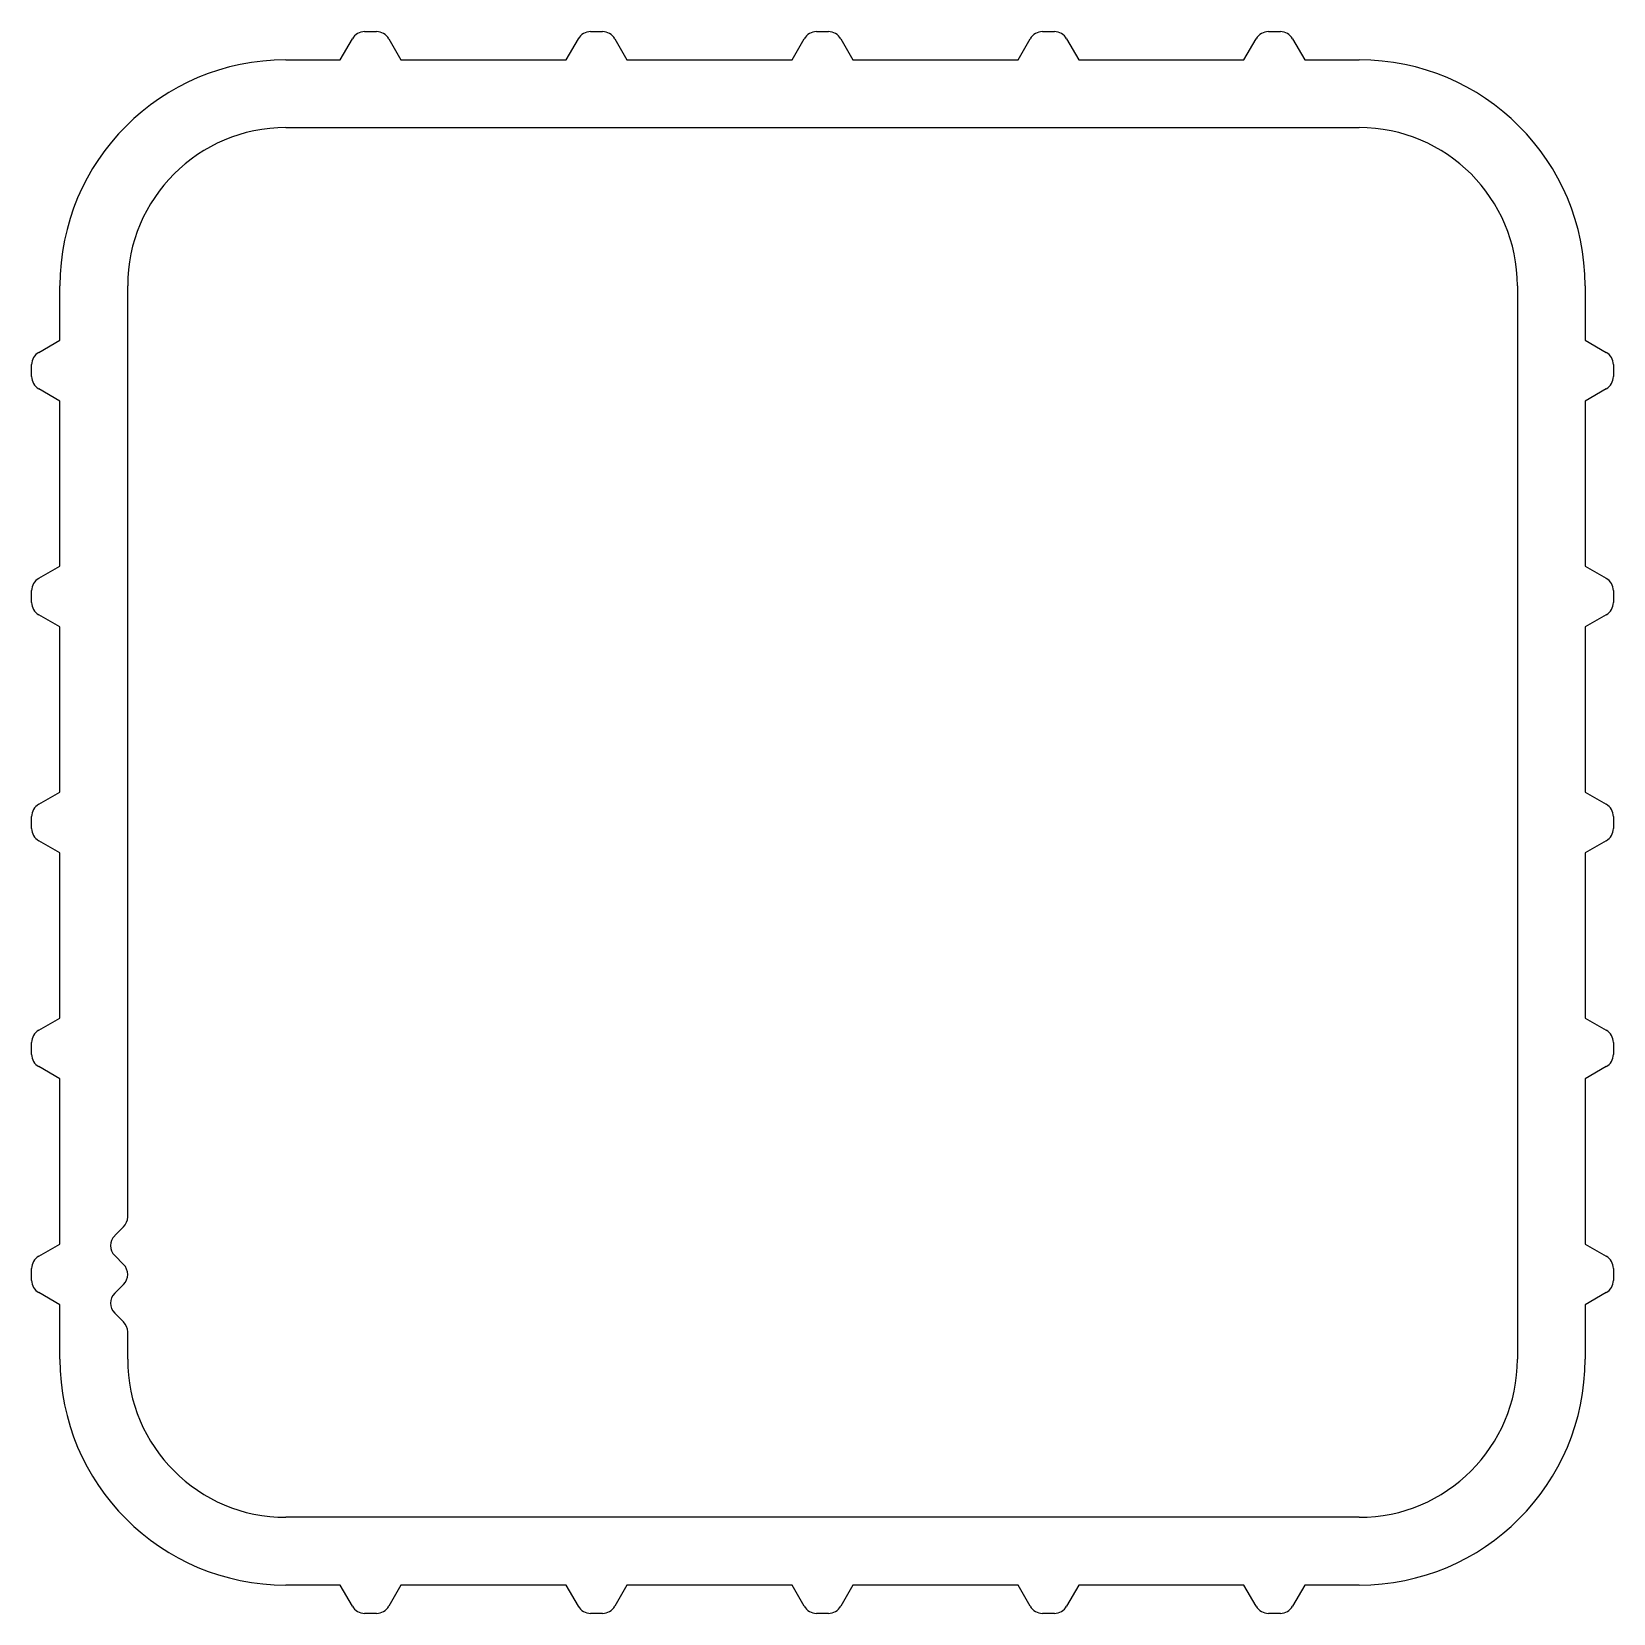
# Model space of a CAD drawing. Extents: x 1324.4 to 1352.4, y 957.6 to 985.6.
import ezdxf

# ---------------------------------------------------------------- set-up
doc = ezdxf.new("R2010")
doc.units = 0
doc.layers.get('0').update_dxf_attribs({"linetype": 'CONTINUOUS'})

msp = doc.modelspace()

# ---------------------------------------------------------------- linework, layer by layer
for p, q in [((1330.318, 985.643), (1330.529, 985.643)), ((1334.318, 985.643), (1334.529, 985.643)), ((1338.318, 985.643), (1338.529, 985.643)), ((1342.318, 985.643), (1342.529, 985.643)), ((1346.318, 985.643), (1346.529, 985.643)), ((1329.885, 985.143), (1330.102, 985.518)), ((1330.746, 985.518), (1330.962, 985.143)), ((1333.885, 985.143), (1334.102, 985.518)), ((1334.746, 985.518), (1334.962, 985.143)), ((1337.885, 985.143), (1338.102, 985.518)), ((1338.746, 985.518), (1338.962, 985.143)), ((1341.885, 985.143), (1342.102, 985.518)), ((1342.746, 985.518), (1342.962, 985.143)), ((1345.885, 985.143), (1346.102, 985.518)), ((1346.746, 985.518), (1346.962, 985.143)), ((1328.924, 985.143), (1329.885, 985.143)), ((1330.962, 985.143), (1333.885, 985.143)), ((1334.962, 985.143), (1337.885, 985.143)), ((1338.962, 985.143), (1341.885, 985.143)), ((1342.962, 985.143), (1345.885, 985.143)), ((1346.962, 985.143), (1347.924, 985.143)), ((1328.924, 983.943), (1347.924, 983.943)), ((1324.924, 980.181), (1324.924, 981.143)), ((1326.124, 964.661), (1326.124, 981.143)), ((1350.724, 981.143), (1350.724, 962.143)), ((1351.924, 981.143), (1351.924, 980.181)), ((1324.549, 979.965), (1324.924, 980.181)), ((1351.924, 980.181), (1352.299, 979.965)), ((1324.424, 979.537), (1324.424, 979.748)), ((1352.424, 979.748), (1352.424, 979.537)), ((1324.924, 979.104), (1324.549, 979.321)), ((1352.299, 979.321), (1351.924, 979.104)), ((1324.924, 976.181), (1324.924, 979.104)), ((1351.924, 979.104), (1351.924, 976.181)), ((1324.549, 975.965), (1324.924, 976.181)), ((1351.924, 976.181), (1352.299, 975.965)), ((1324.424, 975.537), (1324.424, 975.748)), ((1352.424, 975.748), (1352.424, 975.537)), ((1324.924, 975.104), (1324.549, 975.321)), ((1352.299, 975.321), (1351.924, 975.104)), ((1324.924, 972.181), (1324.924, 975.104)), ((1351.924, 975.104), (1351.924, 972.181)), ((1324.549, 971.965), (1324.924, 972.181)), ((1351.924, 972.181), (1352.299, 971.965)), ((1324.424, 971.537), (1324.424, 971.748)), ((1352.424, 971.748), (1352.424, 971.537)), ((1324.924, 971.104), (1324.549, 971.321)), ((1352.299, 971.321), (1351.924, 971.104)), ((1324.924, 968.181), (1324.924, 971.104)), ((1351.924, 971.104), (1351.924, 968.181)), ((1324.549, 967.965), (1324.924, 968.181)), ((1351.924, 968.181), (1352.299, 967.965)), ((1324.424, 967.537), (1324.424, 967.748)), ((1352.424, 967.748), (1352.424, 967.537)), ((1324.924, 967.104), (1324.549, 967.321)), ((1352.299, 967.321), (1351.924, 967.104)), ((1324.924, 964.181), (1324.924, 967.104)), ((1351.924, 967.104), (1351.924, 964.181)), ((1325.895, 964.329), (1326.051, 964.484)), ((1324.549, 963.965), (1324.924, 964.181)), ((1351.924, 964.181), (1352.299, 963.965)), ((1326.051, 963.819), (1325.895, 963.975)), ((1324.424, 963.537), (1324.424, 963.748)), ((1352.424, 963.748), (1352.424, 963.537)), ((1324.924, 963.104), (1324.549, 963.321)), ((1325.895, 963.31), (1326.051, 963.466)), ((1352.299, 963.321), (1351.924, 963.104)), ((1324.924, 962.143), (1324.924, 963.104)), ((1326.051, 962.801), (1325.895, 962.957)), ((1351.924, 963.104), (1351.924, 962.143)), ((1326.124, 962.143), (1326.124, 962.624)), ((1347.924, 959.343), (1328.924, 959.343)), ((1329.885, 958.143), (1328.924, 958.143)), ((1330.102, 957.768), (1329.885, 958.143)), ((1330.962, 958.143), (1330.746, 957.768)), ((1333.885, 958.143), (1330.962, 958.143)), ((1334.102, 957.768), (1333.885, 958.143)), ((1334.962, 958.143), (1334.746, 957.768)), ((1337.885, 958.143), (1334.962, 958.143)), ((1338.102, 957.768), (1337.885, 958.143)), ((1338.962, 958.143), (1338.746, 957.768)), ((1341.885, 958.143), (1338.962, 958.143)), ((1342.102, 957.768), (1341.885, 958.143)), ((1342.962, 958.143), (1342.746, 957.768)), ((1345.885, 958.143), (1342.962, 958.143)), ((1346.102, 957.768), (1345.885, 958.143)), ((1346.962, 958.143), (1346.746, 957.768)), ((1347.924, 958.143), (1346.962, 958.143)), ((1330.529, 957.643), (1330.318, 957.643)), ((1334.529, 957.643), (1334.318, 957.643)), ((1338.529, 957.643), (1338.318, 957.643)), ((1342.529, 957.643), (1342.318, 957.643)), ((1346.529, 957.643), (1346.318, 957.643))]:
    msp.add_line(p, q)
for centre, radius, start, end in [((1330.318, 985.393), 0.25, 90, 150), ((1330.529, 985.393), 0.25, 30, 90), ((1334.318, 985.393), 0.25, 90, 150), ((1334.529, 985.393), 0.25, 30, 90), ((1338.318, 985.393), 0.25, 90, 150), ((1338.529, 985.393), 0.25, 30, 90), ((1342.318, 985.393), 0.25, 90, 150), ((1342.529, 985.393), 0.25, 30, 90), ((1346.318, 985.393), 0.25, 90, 150), ((1346.529, 985.393), 0.25, 30, 90), ((1328.924, 981.143), 4, 90, 180), ((1347.924, 981.143), 4, 360, 90), ((1328.924, 981.143), 2.8, 90, 180), ((1347.924, 981.143), 2.8, 360, 90), ((1324.674, 979.748), 0.25, 120, 180), ((1352.174, 979.748), 0.25, 360, 60), ((1324.674, 979.537), 0.25, 180, 240), ((1352.174, 979.537), 0.25, 300, 0), ((1324.674, 975.748), 0.25, 120, 180), ((1352.174, 975.748), 0.25, 360, 60), ((1324.674, 975.537), 0.25, 180, 240), ((1352.174, 975.537), 0.25, 300, 0), ((1324.674, 971.748), 0.25, 120, 180), ((1352.174, 971.748), 0.25, 0, 60), ((1324.674, 971.537), 0.25, 180, 240), ((1352.174, 971.537), 0.25, 300, 0), ((1324.674, 967.748), 0.25, 120, 180), ((1352.174, 967.748), 0.25, 360, 60), ((1324.674, 967.537), 0.25, 180, 240), ((1352.174, 967.537), 0.25, 300, 0), ((1325.874, 964.661), 0.25, 315, 360), ((1326.072, 964.152), 0.25, 135, 225), ((1324.674, 963.748), 0.25, 120, 180), ((1325.874, 963.643), 0.25, 315, 45), ((1352.174, 963.748), 0.25, 360, 60), ((1324.674, 963.537), 0.25, 180, 240), ((1352.174, 963.537), 0.25, 300, 0), ((1326.072, 963.134), 0.25, 135, 225), ((1325.874, 962.624), 0.25, 0, 45), ((1328.924, 962.143), 4, 180, 270), ((1328.924, 962.143), 2.8, 180, 270), ((1347.924, 962.143), 2.8, 270, 0), ((1347.924, 962.143), 4, 270, 0), ((1330.318, 957.893), 0.25, 210, 270), ((1330.529, 957.893), 0.25, 270, 330), ((1334.318, 957.893), 0.25, 210, 270), ((1334.529, 957.893), 0.25, 270, 330), ((1338.318, 957.893), 0.25, 210, 270), ((1338.529, 957.893), 0.25, 270, 330), ((1342.318, 957.893), 0.25, 210, 270), ((1342.529, 957.893), 0.25, 270, 330), ((1346.318, 957.893), 0.25, 210, 270), ((1346.529, 957.893), 0.25, 270, 330)]:
    msp.add_arc(centre, radius, start, end)

doc.saveas('drawing.dxf')
